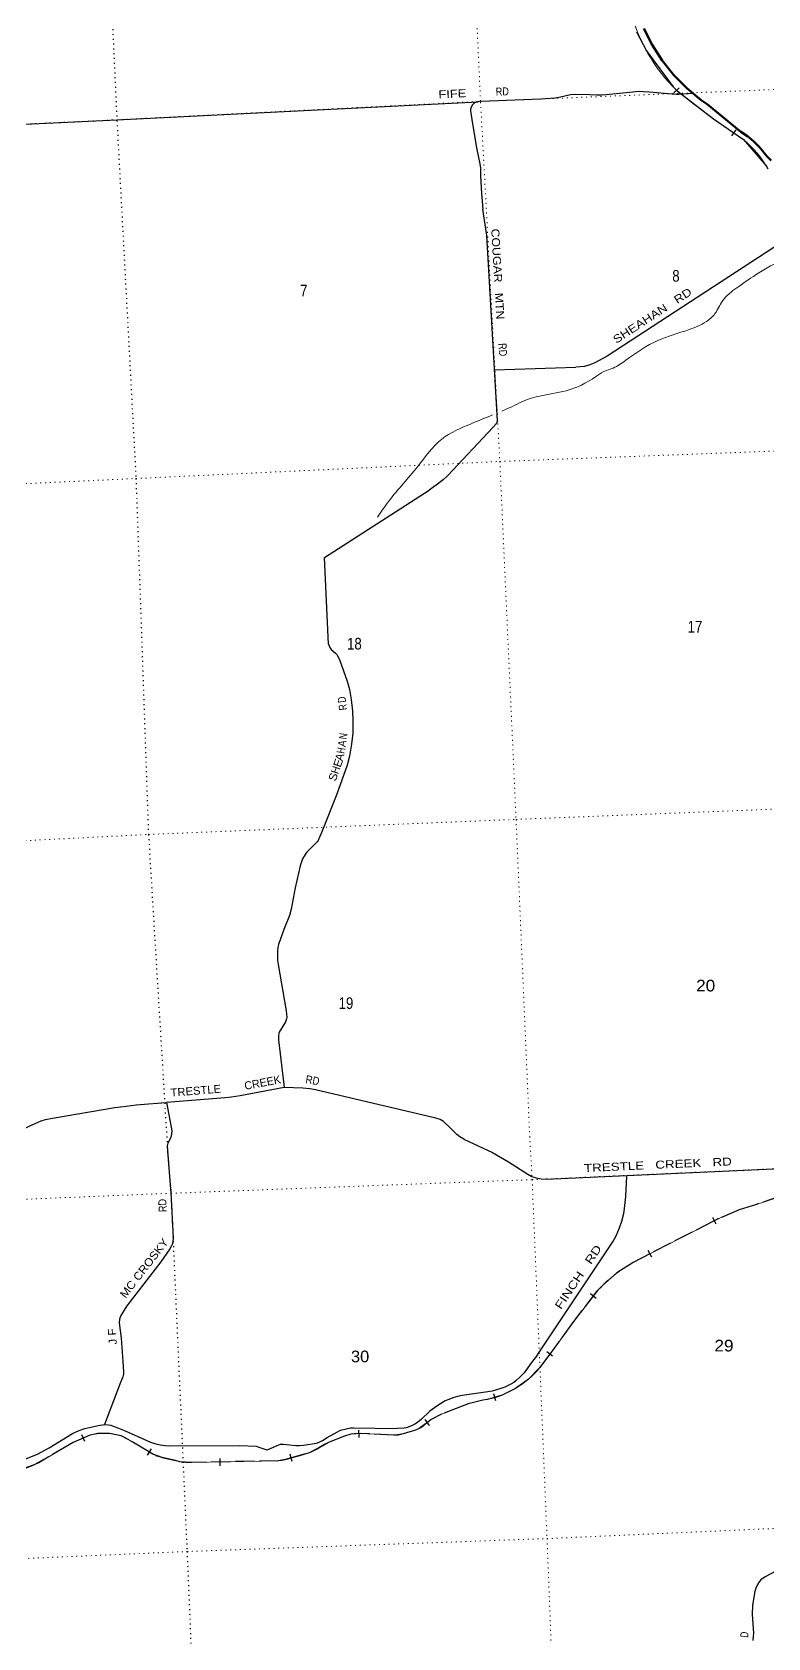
# Model space of a CAD drawing. Header units: feet. Extents: x 745759 to 1002271, y -170898 to 32007.
# Drawn here: x 917986 to 929017, y -126176 to -102104 of the extents above; entities that cross this region are included whole.
import ezdxf
from ezdxf.enums import TextEntityAlignment as Align

# ---------------------------------------------------------------- set-up
doc = ezdxf.new("R2010")
doc.units = ezdxf.units.FT
doc.header["$LTSCALE"] = 48
doc.linetypes.add('DOTTED', pattern=[1.5, 0.3, -1.2])
doc.linetypes.add('LONG_DASHED', pattern=[7.5, 6, -1.5])
for name, color, linetype, lineweight in [('23', 7, 'Continuous', 70), ('29', 7, 'Continuous', 25), ('34', 7, 'Continuous', 13), ('39', 7, 'Continuous', 13), ('6', 7, 'DOTTED', 25), ('63', 7, 'Continuous', 25), ('7', 7, 'DOTTED', 13)]:
    doc.layers.add(name, color=color, linetype=linetype, lineweight=lineweight)
doc.layers.add('30', color=7, linetype='Continuous')

msp = doc.modelspace()

# ---------------------------------------------------------------- linework, layer by layer
at = {"layer": '23'}
msp.add_lwpolyline([(929066.78, -104030.39), (929014.07, -103980.55), (928966.86, -103925.48), (928960.38, -103916.31), (928886.22, -103823.21), (928802.74, -103738.37), (928710.84, -103662.73), (928611.54, -103597.1), (928107.5, -103186.83), (928016.99, -103123.11), (927801.72, -102946.69), (927606.08, -102748.73), (927432.19, -102531.41), (927281.98, -102297.1), (927157.08, -102048.38)], dxfattribs=at)
at = {"layer": '29'}
for p, q in [((924919.45, -107169.28), (926138.37, -107129.27)), ((922370.41, -109977.91), (923936.78, -108970.82)), ((922429.05, -111277.67), (922370.41, -109977.91)), ((919921.07, -118157.13), (919990.96, -118151.11)), ((920484.6, -118108.55), (920482.59, -118108.62)), ((920016.66, -118877.55), (920016.97, -118880.19)), ((925691.84, -119300.07), (929773.97, -119114.08)), ((925560.1, -121934.48), (926691.23, -120241.68)), ((920059.74, -123297.62), (921101.44, -123291.95))]:
    msp.add_line(p, q, dxfattribs=at)
for points in [[(927891.72, -103025.9), (927683.25, -103039.47), (927642.22, -103039.47), (927237.79, -103004.28), (927149.87, -102998.41), (927073.67, -102996.95), (926991.61, -103004.28), (926593.04, -103046.79), (926522.7, -103051.19), (926446.5, -103051.19), (926346.86, -103045.33), (926127.06, -103040.92), (926059.65, -103045.33), (925907.26, -103080.52), (925829.6, -103093.7), (925614.19, -103109.84), (924840.49, -103139.16), (924695.33, -103144.27), (924672.51, -103147.12), (924651.12, -103152.12), (924627.59, -103161.39), (924606.04, -103174.34), (924586.99, -103196.33), (924566.47, -103230.05), (924559.15, -103259.38), (924559.15, -103285.76), (924588.45, -103479.28), (924652.93, -103866.32), (924699.82, -104077.44), (924705.68, -104143.41), (924705.68, -104259.23), (924723.27, -104523.12), (924743.54, -104759.41)], [(916605.58, -103544.13), (919255.65, -103419.67), (924672.51, -103147.12)], [(929994.89, -104254.2), (929784.55, -104288.57), (929725.92, -104306.17), (929676.11, -104329.62), (929626.28, -104364.81), (929585.26, -104405.85), (929561.8, -104470.37), (929520.77, -104669.75), (929438.71, -104974.69), (929403.56, -105042.12), (929362.51, -105109.57), (929298.05, -105185.79), (929221.84, -105256.17), (926607.68, -106962.67), (926420.12, -107062.36), (926346.86, -107091.68), (926264.8, -107115.13), (926138.37, -107129.27)], [(924964.11, -107930.23), (924801.7, -105153.62), (924743.54, -104759.41)], [(924964.11, -107930.23), (924941.6, -107975.7), (924897.64, -108028.48), (924214.79, -108758.58), (924147.38, -108814.29), (924044.81, -108896.39), (923936.78, -108970.82)], [(922429.05, -111277.67), (922447.59, -111330.07), (922468.1, -111359.4), (922532.57, -111412.18), (922558.95, -111441.49), (922597.05, -111523.6), (922708.42, -111834.41), (922743.59, -111960.48), (922767.03, -112110.03), (922790.48, -112285.95), (922796.34, -112420.83), (922796.34, -112611.42), (922772.89, -112778.56), (922743.59, -112957.41), (922708.42, -113095.23), (922556.02, -113529.18), (922327.43, -114092.15), (922286.44, -114197.73), (922280.57, -114209.45), (922274.71, -114222.65), (922257.09, -114244.62), (922235.12, -114269.55), (922175.03, -114326.72), (922098.83, -114402.96), (922079.8, -114430.82), (922063.7, -114457.22), (922040.26, -114499.74), (922005.05, -114602.35), (921928.85, -114930.74)], [(921928.85, -114930.74), (921870.28, -115250.37), (921843.88, -115347.12), (921761.82, -115558.24), (921679.76, -115781.08), (921668.05, -115822.14), (921662.19, -115880.78), (921665.12, -116021.52), (921673.91, -116083.1), (921796.99, -116778.02), (921802.86, -116874.78), (921799.93, -116898.24), (921785.27, -116942.22), (921691.5, -117097.63), (921682.7, -117112.29), (921679.76, -117153.33), (921679.77, -117209.05), (921703.21, -117423.09), (921765.89, -117924.78)], [(921765.89, -117924.78), (921107.39, -118049.1), (920972.58, -118069.62), (920881.72, -118078.42), (919999.69, -118150.68)], [(924457.18, -118698.37), (924398.64, -118663.41), (924353.22, -118629.68), (924253.57, -118529.99), (924151, -118433.23), (924105.57, -118406.84), (924039.63, -118383.38), (922234.27, -117961.14), (922147.82, -117945.01), (922046.7, -117934.75), (921765.89, -117924.78)], [(917521.04, -118596.34), (917591.19, -118609.12), (917633.69, -118613.53), (917660.06, -118613.52), (917690.84, -118607.66), (917756.78, -118587.14), (917800.74, -118569.54), (917985.38, -118484.51), (918123.13, -118422.93), (918187.61, -118403.86), (918293.12, -118384.81), (919228.04, -118226.47), (919395.1, -118203.01), (919547.5, -118185.42), (919729.21, -118170.76), (919999.69, -118150.68)], [(919999.69, -118150.68), (920072.83, -118518.25), (920080.14, -118576.89), (920075.76, -118626.74), (920064.03, -118672.19), (920049.38, -118705.91), (920020.06, -118761.62), (920011.28, -118799.74), (920016.66, -118877.55)], [(920017.05, -118880.28), (920067.88, -119511.25), (920098.24, -120177.26)], [(924457.18, -118698.37), (924888.32, -118897.67), (925128.92, -119038.7), (925415.68, -119225.92), (925478.87, -119257.53), (925544.49, -119279.41), (925619.82, -119294), (925691.84, -119300.07)], [(926691.23, -120241.68), (926741.38, -120149.9), (926792.41, -120030.76), (926826.44, -119931.07), (926855.6, -119814.36), (926867.75, -119738.98), (926887.19, -119561.48), (926901.77, -119252.68)], [(920098.24, -120177.26), (920095.4, -120244.87), (920084.46, -120278.91), (920075.5, -120300.6), (920051.2, -120344.36), (919915.11, -120538.89), (919405.98, -121200.27), (919365.86, -121263.48), (919317.28, -121343.73), (919295.4, -121399.66), (919292.96, -121453.14), (919322.12, -121681.71), (919346.42, -122031.85), (919356.14, -122187.47), (919353.73, -122223.95), (919346.44, -122262.85), (919302.68, -122372.27), (919069.14, -122977.72)], [(925560.1, -121934.48), (925471.58, -122048.9), (925360.39, -122202.08), (925304.49, -122265.3), (925238.88, -122322.44), (925206.07, -122346.76), (925163.54, -122374.72), (925073.62, -122416.05), (925011.65, -122440.37), (924947.25, -122459.82), (924880.42, -122478.06), (924817.84, -122489), (924433.87, -122544.93), (924364.6, -122558.3), (924292.91, -122577.75), (924233.37, -122600.85), (924178.69, -122625.16), (924121.58, -122659.2), (924054.74, -122700.54), (923950.25, -122778.35), (923823.88, -122897.49), (923761.29, -122948.55), (923721.19, -122974.08), (923682.92, -122994.75), (923625.2, -123017.85), (923593.61, -123026.36), (923563.84, -123031.22), (923459.34, -123036.09)], [(917585.81, -123573.63), (917728.88, -123541.82), (917816.37, -123517.51), (917903.19, -123489.69), (918064.25, -123422.68), (918242.87, -123327.85), (918592.02, -123114.2), (918691.25, -123065.25), (918776.31, -123038.51), (918865.01, -123016.62), (918975.59, -122992.31), (919069.14, -122977.72)], [(919069.14, -122977.72), (919125.27, -122982.58), (919166.6, -122989.88), (919199.39, -123000.82), (919229.79, -123011.76), (919382.89, -123074.98), (919762.02, -123242.76), (919839.17, -123269.5), (919903.57, -123284.09), (919987.42, -123293.82), (920059.74, -123297.62)], [(921101.44, -123291.95), (921346.82, -123304.78), (921361.12, -123308.42), (921382.39, -123315.1), (921487.78, -123353.41), (921505.72, -123355.83), (921521.52, -123354.01), (921537.01, -123348.54), (921570.41, -123333.95), (921687.06, -123280.46), (921711.99, -123273.16), (921728.09, -123271.95), (921754.51, -123273.16), (921842.59, -123280.46), (921939.8, -123290.19), (921993.28, -123290.19), (922056.46, -123285.32), (922215.65, -123264.66), (922250.88, -123256.15), (922289.16, -123242.78), (922340.2, -123217.24), (922411.27, -123173.48), (922561.95, -123085.94), (922601.45, -123068.92), (922630.62, -123057.98), (922673.14, -123045.82), (922712.62, -123037.31), (922764.28, -123030.02), (922804.97, -123027.58), (923459.34, -123036.09)], [(929307.21, -125084.19), (928976.66, -125259.27), (928910.41, -125305.45), (928883.67, -125337.06), (928860, -125376), (928836.88, -125429.47), (928822.11, -125483.4)], [(928822.11, -125483.4), (928788.27, -125687.24), (928783.41, -125737.09), (928779.16, -125782.07), (928779.76, -125823.42), (928798.6, -126112.79), (928797.39, -126152.92), (928791.31, -126214.93)]]:
    msp.add_lwpolyline(points, dxfattribs=at)
at = {"layer": '34', "lineweight": 25}
for p, q in [((927607.24, -103015.58), (927685.61, -102937.52)), ((928476.52, -103659.76), (928539.26, -103568.67))]:
    msp.add_line(p, q, dxfattribs=at)
at = {"layer": '34'}
msp.add_line((928202.36, -103405.97), (928652.33, -103715.89), dxfattribs=at)
at = {"layer": '34', "lineweight": 25}
msp.add_lwpolyline([(927048.54, -102098.21), (927197.81, -102385.87), (927595.15, -102922.36), (927656.48, -102983.94), (928203.01, -103405.08), (928653.07, -103715.07), (928993.58, -104114.13), (929017.42, -104155.08)], dxfattribs=at)
at = {"layer": '34'}
for centre, radius, start, end in [((929462.9, -101123.63), 2594.16, 194.33831, 225.84329), ((937035.4, -91377.66), 14923.24, 231.05849, 233.70814), ((927619.2, -104942.04), 1603.37, 29.36606, 49.88335)]:
    msp.add_arc(centre, radius, start, end, dxfattribs=at)
at = {"layer": '39'}
for points in [[(925026.33, -107785.81), (925115, -107748.23), (925397.79, -107615.17), (925993.32, -107479.38), (926430.33, -107274.18), (926555.19, -107193.89), (926697.89, -107140.36), (926885.18, -107024.38), (927368.86, -106726.33), (927827.72, -106566.77), (928094.81, -106444.34), (928223.2, -106324.92), (928336.87, -106133.55), (928552.95, -105935.95), (928882.94, -105712.91), (929079.14, -105596.93), (929428.5, -105455.74), (929695.73, -105391.71), (929887.86, -105364.62), (930389.15, -105155.19), (930590.41, -104938.5), (930993.11, -104674.24), (931289.88, -104593.03), (931293.75, -104588.86), (931639.77, -104588.42), (932037.56, -104628.4), (932193.82, -104665.03), (932328.47, -104550.76)], [(923162.95, -109373.34), (923331.33, -109137.7), (923766.83, -108616.54), (924129.9, -108204.71), (924566.08, -107975.49), (924887.79, -107842.86)]]:
    msp.add_spline(points, degree=3, dxfattribs=at)
at = {"layer": '6'}
for points in [[(918394.11, -83749.12), (918554.34, -87280.43), (918796.04, -92652.01), (919009.98, -98032.92), (919256.9, -103430.45), (919542.62, -108796.02), (919730.33, -114131.78), (920017.09, -118882.19)], [(920017.09, -118882.19), (920067.88, -119511.25), (920308.54, -124881.77), (920531.01, -130251.03), (920751.43, -135666.75), (920948.01, -141043.16), (921130.93, -146430.23), (921325.53, -151855.1), (921519.02, -156969.56), (922389.49, -162553.39), (922516.26, -164619.38)]]:
    msp.add_lwpolyline(points, dxfattribs=at)
at = {"layer": '63'}
for p, q in [((928241.24, -119973.43), (928190.6, -119875.1)), ((927274.17, -120467.25), (927223.64, -120368.86)), ((926442.31, -121088.33), (926354.98, -121020.45)), ((925789.78, -121954.39), (925700.9, -121888.54)), ((924938.36, -122624.33), (924907.05, -122518.24)), ((923945.52, -122990.65), (923877.79, -122903.19)), ((918775.68, -123232.58), (918730.89, -123131.45)), ((922889.8, -123170.72), (922881.76, -123060.4)), ((919716.97, -123437.79), (919774.35, -123343.22)), ((920806.31, -123595.78), (920803.96, -123485.19)), ((921886.72, -123531.09), (921856.99, -123424.55))]:
    msp.add_line(p, q, dxfattribs=at)
at = {"layer": '63', "lineweight": 13}
for p, q in [((928199.92, -119931.6), (926996.31, -120549.83)), ((924433.74, -122701.69), (924123.87, -122824.65)), ((919732.12, -123384.4), (919435.39, -123206.47)), ((923408.96, -123136.32), (922912.02, -123112.84)), ((918540.81, -123282.31), (918215.37, -123472.57)), ((920133.55, -123520.6), (919937.43, -123474.91)), ((922048.11, -123430.51), (921778.78, -123505.66)), ((922372.07, -123280.21), (922284.57, -123330.6)), ((921682.1, -123521.03), (920376.85, -123548.79))]:
    msp.add_line(p, q, dxfattribs=at)
at = {"layer": '63', "linetype": 'LONG_DASHED'}
msp.add_lwpolyline([(929218.55, -119551.37), (928844.05, -119677.79), (928586.22, -119759.79), (928277.5, -119890.41), (928199.42, -119930.62), (927248.25, -120419.19), (926995.76, -120548.88), (926754.41, -120705.07), (926537.05, -120893.22), (926449.14, -120986.31), (926099.98, -121435.53), (925879.74, -121741.24), (925745.26, -121922.77), (925593.83, -122127.14), (925420.16, -122300.81), (925233.87, -122436.03), (925031.79, -122537.1), (924815.06, -122601.07), (924742.53, -122613.51), (924522.09, -122666.97), (924433.34, -122700.66), (924123.41, -122823.65), (923966.91, -122905.01), (923911.22, -122948.15), (923885.48, -122968.08), (923790.58, -123037.25), (923731.26, -123060.14), (923550.4, -123118.17), (923437.96, -123136.81), (923409.02, -123135.22), (922912.01, -123111.74), (922764.69, -123122.47), (922671.34, -123151.08), (922437.95, -123244.37), (922371.54, -123279.25), (922284.05, -123329.63), (922128.98, -123405.74), (922047.81, -123429.45), (921870.98, -123478.79), (921778.55, -123504.58), (921682, -123519.93), (920376.88, -123547.69), (920200.35, -123534.98), (920133.8, -123519.53), (919937.75, -123473.85), (919794, -123420.65), (919744.35, -123390.54), (919732.69, -123383.46), (919435.93, -123205.51), (919320.46, -123145.97), (919144.09, -123110.44), (918964.27, -123114.68), (918839.5, -123141.75), (918599.31, -123248.13), (918540.26, -123281.36), (918214.82, -123471.62), (918016.18, -123583.56), (917801.13, -123659.14)], dxfattribs=at)
at = {"layer": '63', "lineweight": 13}
for points in [[(929603.26, -119422.66), (928844.39, -119678.84), (928586.6, -119760.82), (928586.6, -119760.82)], [(926449.98, -120987.03), (926100.86, -121436.19), (925880.63, -121741.89), (925880.63, -121741.89), (925594.67, -122127.86)], [(923731.63, -123061.18), (923550.66, -123119.24), (923550.66, -123119.24)]]:
    msp.add_lwpolyline(points, dxfattribs=at)
for centre, radius, start, end in [((929525.37, -122409.52), 2810.14, 109.51558, 118.14241), ((927995.86, -122358.83), 2066.78, 118.92254, 138.41446), ((924441.69, -121148.67), 1512.67, 301.60564, 319.65953), ((924562.55, -121346.41), 1280.92, 278.087, 301.63689), ((924934.8, -123887.65), 1287.46, 98.57895, 112.90393), ((923636.5, -122726.25), 348.18, 285.8561, 315.80601), ((924402.69, -123551.93), 778.9, 110.97539, 131.54289), ((919416.54, -124769.16), 1725.58, 109.52446, 120.49757), ((919073.17, -123917.71), 809.28, 72.23551, 106.75759), ((918976.53, -123954.87), 877.87, 58.48666, 66.96104), ((923139.85, -124661.76), 1580.56, 107.22877, 119.06267), ((922877.82, -123658.33), 546.57, 86.41238, 112.15406), ((923441.45, -122809.5), 328.43, 264.32354, 289.42259), ((917478.52, -122397.37), 1303.46, 277.98449, 304.42327), ((920068.91, -122898.55), 591.16, 235.27034, 257.14952), ((921878.88, -122700.21), 749.65, 283.04685, 302.76359), ((920344.65, -122762.67), 786.78, 254.43627, 272.3455), ((921669.62, -123130.79), 390.44, 271.83138, 286.23497)]:
    msp.add_arc(centre, radius, start, end, dxfattribs=at)
at = {"layer": '7'}
for points in [[(923324.38, -72889.2), (923526.06, -76368.81), (923770.49, -81712.07), (923993.37, -87059.4), (924248.04, -92415.22), (924462.25, -97802.15), (924709.16, -103155.38), (924997.81, -108540.95), (925241.25, -113906.42), (925445.78, -118658.62)], [(905919.59, -104046.15), (908726.28, -103908.99), (913932.58, -103671.24), (919254.97, -103418.15), (924707.23, -103143.08), (930111.74, -102924.55), (935599.26, -102672.05), (937132.8, -102634.45)], [(906138.2, -109455.71), (908991.2, -109318.1), (914224.07, -109044.9), (919542.62, -108796.02), (924997.81, -108540.95), (930425.07, -108335.5), (934646.38, -108166.66)], [(906349.64, -114776.64), (909195.08, -114655.14), (914575.14, -114393.51), (919730.33, -114131.78), (925241.25, -113906.42), (930660.01, -113691.27), (937580.31, -113404.06)], [(925445.78, -118658.62), (925482.54, -119306.89), (925705.52, -124688.23), (925913.99, -130060.1), (926886.2, -135335.22), (927063.13, -140770.93), (927117.82, -146270.25), (927371.92, -151672.45), (927549.02, -157017.43), (927775.47, -162338.14), (927785.26, -164405.19)], [(906565.51, -120127.36), (909429.44, -120000.63), (914734.47, -119730.33), (920067.88, -119511.25), (925482.54, -119306.89), (930913.67, -119063.52), (937803.2, -118802.2)], [(906776.53, -125468.58), (909676.95, -125342.63), (914979.58, -125110.74), (920308.54, -124881.77), (925705.52, -124688.23), (931136.65, -124444.86), (936483.12, -124295.79), (938027.07, -124228.37)]]:
    msp.add_lwpolyline(points, dxfattribs=at)

# ---------------------------------------------------------------- texts
at = {"layer": '30'}
for s, rotation, width, p in [('FIFE   ', 2.88, 1.2, (924080.24, -103099.24)), ('RD', 2.17, 0.85, (924938.71, -103057.84)), ('COUGAR   MTN', 273.348, 1.15, (924868.17, -105053.43)), ('SHEAHAN   RD', 33.136, 1.2, (926743.82, -106778.26)), ('RD', 273.348, 0.85, (924976.38, -106769.92)), ('TRESTLE', 4.613, 1.05, (920065.84, -118063.88)), ('RD', 350.336, 0.9, (922077.8, -117858.63)), ('TRESTLE   CREEK   RD', 2.609, 1.25, (926262.34, -119193.99)), ('RD', 92.61, 0.85, (920004.75, -119790.48)), ('MC CROSKY', 52.411, 1.1, (919387, -121093.77)), ('FINCH   RD', 56.249, 1.3, (925913.22, -121262.03)), ('J F', 93.97, 1.1, (919256.92, -121777.47))]:
    msp.add_text(s, height=120, rotation=rotation, dxfattribs=dict(at, width=width)).set_placement(p)
for s, rotation, width, p in [('D', 97.593, 0.8, (922688.23, -112104.35)), ('R', 97.593, 0.8, (922703.21, -112216.74)), ('N', 82.013, 0.8, (922707.77, -112666.86)), ('H', 80.696, 0.75, (922676.55, -112883.48)), ('A', 80.696, 0.9, (922691.96, -112777.76)), ('H', 70.649, 0.95, (922592.15, -113184.85)), ('E', 70.649, 1.1, (922628.78, -113080.55)), ('S', 70.649, 1.1, (922555.52, -113289.16)), ('D', 82.773, 0.75, (928723.64, -126135.23))]:
    msp.add_text(s, height=120, rotation=rotation, dxfattribs=dict(at, width=width)).set_placement(p, align=Align.CENTER)
msp.add_text('A', height=120, rotation=75.684, dxfattribs=at).set_placement((922653.59, -112986.51), align=Align.CENTER)
msp.add_text('CREEK', height=120, rotation=10.691, dxfattribs=at).set_placement((921179.77, -117962.31))
at = {"layer": '7'}
for s, width, p in [('8', 0.85, (927582.76, -105845.49)), ('7', 0.85, (922003.28, -106067.1)), ('17', 0.85, (927813.63, -111105)), ('18', 0.85, (922706.53, -111359.84)), ('20', 1.1, (927940.49, -116485.45)), ('19', 0.85, (922580.03, -116749.36)), ('29', 1.1, (928215.05, -121882.64)), ('30', 1.05, (922766.5, -122044.96))]:
    msp.add_text(s, height=175, dxfattribs=dict(at, width=width)).set_placement(p)

doc.saveas('drawing.dxf')
